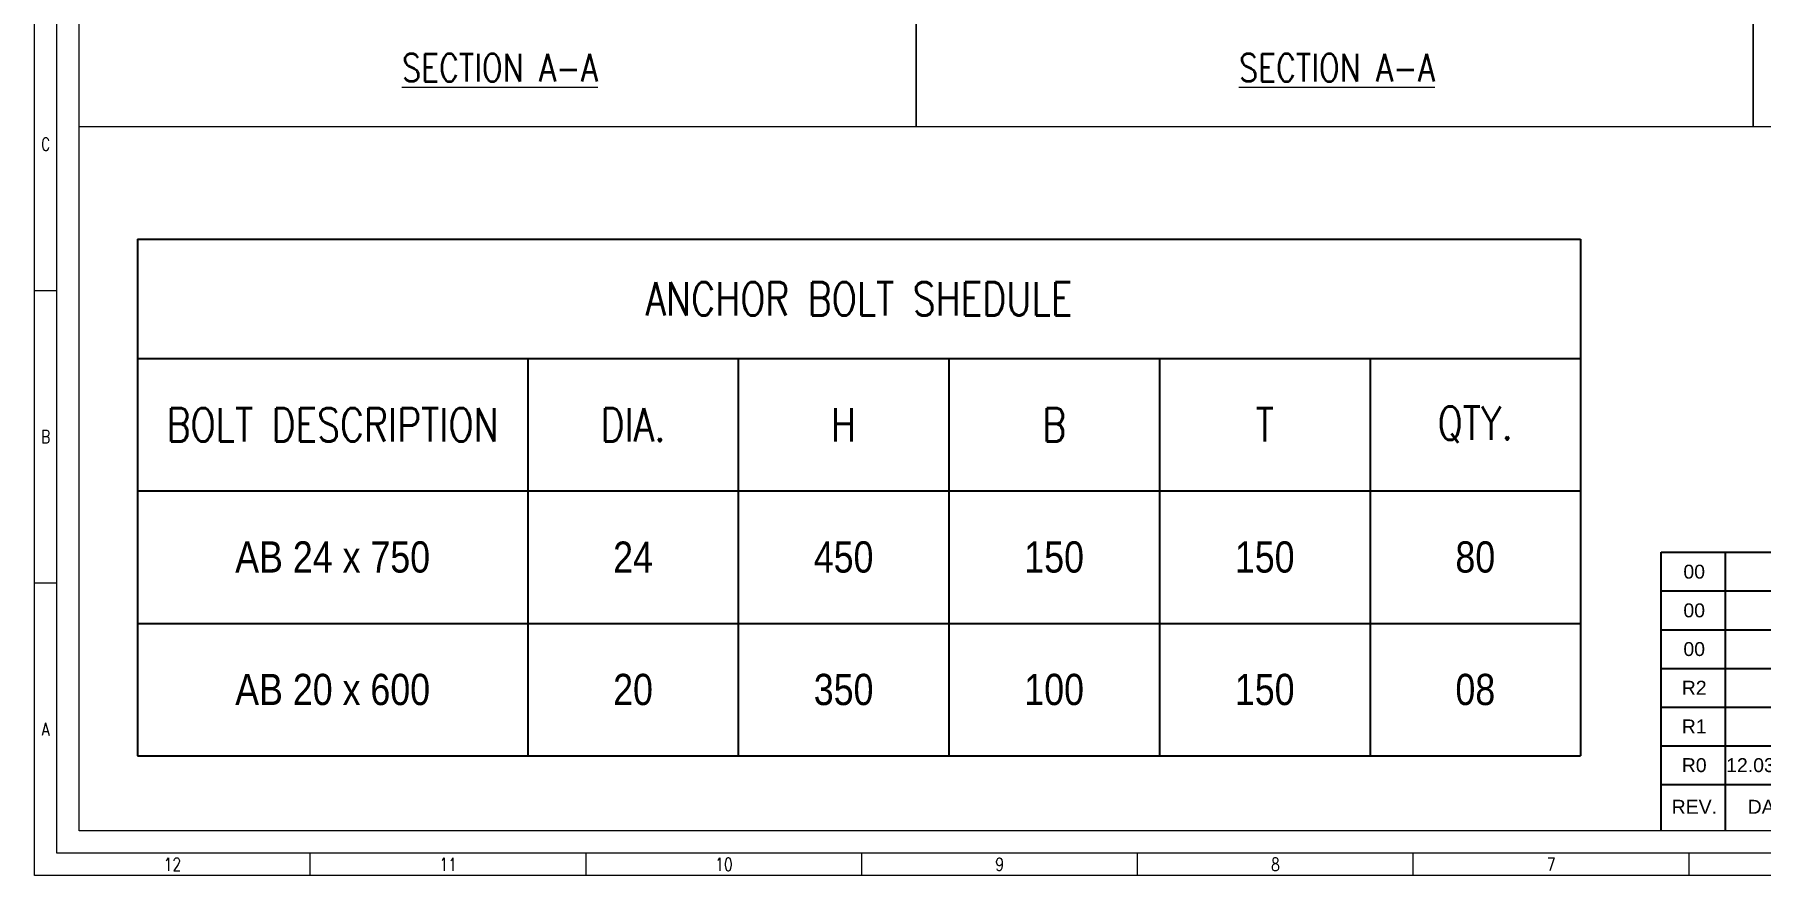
# Model space of a CAD drawing. Header units: inches. Extents: x 683042 to 921062, y -316188 to -5771.
# Drawn here: x 770450 to 773559, y -64147 to -62632 of the extents above; entities that cross this region are included whole.
import ezdxf
from ezdxf.enums import TextEntityAlignment as Align

# ---------------------------------------------------------------- set-up
doc = ezdxf.new("R2010")
doc.units = ezdxf.units.IN
doc.header["$MEASUREMENT"] = 0
doc.linetypes.add('CONTINOUS', pattern=[0])
doc.layers.add('01_SC_TEXT', color=3, linetype='CONTINOUS', lineweight=0)
doc.layers.add('FRAME 070', color=5, linetype='Continuous')
doc.styles.add('ROMAND', font='swissc.ttf')
doc.styles.add('ROMANS', font='romans.shx', dxfattribs={"width": 0.8})
doc.styles.get("Standard").update_dxf_attribs({"font": 'arial.ttf'})

# ---------------------------------------------------------------- blocks, each defined once
blk = doc.blocks.new('A$C75FF52D8')
at = {"color": 251, "lineweight": 13}
for p, q in [((0, 105), (4, 105)), ((0, 52.5), (4, 52.5)), ((49.5, 0), (49.5, 4)), ((99, 0), (99, 4)), ((148.5, 0), (148.5, 4)), ((198, 0), (198, 4)), ((247.5, 0), (247.5, 4)), ((297, 0), (297, 4))]:
    blk.add_line(p, q, dxfattribs=at)
for points in [[(594, 420), (594, 0), (0, 0), (0, 420)], [(590, 416), (590, 4), (4, 4), (4, 416)], [(586, 412), (586, 8), (8, 8), (8, 412)]]:
    blk.add_lwpolyline(points, close=True, dxfattribs=at)
at = {"layer": 'FRAME 070'}
for p, q in [((291.96, 58), (586, 58)), ((291.96, 8), (291.96, 58)), ((303.53, 8), (303.53, 58)), ((291.96, 51.06), (408, 51.06)), ((291.96, 44.11), (408, 44.11)), ((291.96, 37.17), (408, 37.17)), ((291.96, 30.22), (408, 30.22)), ((291.96, 23.28), (408, 23.28)), ((291.96, 16.33), (408, 16.33))]:
    blk.add_line(p, q, dxfattribs=at)
at = {"color": 23}
for s, p in [('REV.', (293.87, 12.33)), ('DATE', (307.51, 12.33))]:
    blk.add_text(s, height=2.5, dxfattribs=at).set_placement(p, align=Align.MIDDLE_LEFT)
at = {"color": 251, "lineweight": 13, "char_height": 2.3, "attachment_point": 5, "style": 'ROMANS'}
for s, insert in [('\\A1;C', (2, 131.25)), ('\\A1;B', (2, 78.75)), ('\\A1;A', (2, 26.25)), ('\\A1;12', (24.75, 2)), ('\\A1;11', (74.25, 2)), ('\\A1;10', (123.75, 2)), ('\\A1;9', (173.25, 2)), ('\\A1;9', (173.25, 2)), ('\\A1;8', (222.75, 2)), ('\\A1;7', (272.25, 2))]:
    blk.add_mtext(s, dxfattribs=dict(at, insert=insert))
at = {"color": 23, "flags": 8}
for tag, p in [('REV6', (297.92, 54.53)), ('DATE6', (312.39, 54.53)), ('H6', (327.28, 54.53)), ('REV5', (297.92, 47.58)), ('DATE5', (312.39, 47.58)), ('H5', (327.28, 47.58)), ('REV4', (297.92, 40.64)), ('DATE4', (312.39, 40.64)), ('H4', (327.28, 40.64)), ('REV3', (297.92, 33.69)), ('DATE3', (312.39, 33.69)), ('H3', (327.28, 33.69)), ('REV2', (297.92, 26.75)), ('DATE2', (312.39, 26.75)), ('H2', (327.28, 26.75)), ('REV1', (297.92, 19.81)), ('DATE1', (312.39, 19.81)), ('H1', (327.28, 19.81))]:
    blk.add_attdef(tag, text='', height=2.5, dxfattribs=at).set_placement(p, align=Align.MIDDLE_CENTER)
for tag, p in [('CUSTOMER', (430.6, 53)), ('PROJECT', (430.6, 43)), ('DESIGN', (502.96, 43)), ('DRAWN', (524.15, 43)), ('CHECK', (545.34, 43)), ('APPROVED', (566.53, 43)), ('LOCATION', (430.6, 33)), ('DATE', (515.91, 33)), ('SCALE', (559.73, 33)), ('TITLE', (489.86, 23)), ('JOBNO.:', (489.86, 13)), ('DWG.NO.:', (543.31, 10.5)), ('REVISION', (560.99, 10.5)), ('SHEET', (576.22, 10.5))]:
    blk.add_attdef(tag, text='', height=2.5, dxfattribs=at).set_placement(p, align=Align.MIDDLE_LEFT)
blk = doc.blocks.new('*T61')
at = {"color": 0, "linetype": 'ByBlock', "lineweight": -2}
for p, q in [((0, 0), (2599.9, 0)), ((0, 0), (0, -931)), ((2599.9, 0), (2599.9, -931)), ((0, -215), (2599.9, -215)), ((703, -215), (703, -931)), ((1082.4, -215), (1082.4, -931)), ((1461.8, -215), (1461.8, -931)), ((1841.1, -215), (1841.1, -931)), ((2220.5, -215), (2220.5, -931)), ((0, -453.7), (2599.9, -453.7)), ((0, -692.4), (2599.9, -692.4)), ((0, -931), (2599.9, -931))]:
    blk.add_line(p, q, dxfattribs=at)
at = {"color": 3, "lineweight": 5, "char_height": 60, "attachment_point": 5, "style": 'ROMANS'}
for s, insert, width in [('ANCHOR BOLT SHEDULE', (1299.9, -107.5), 2599.734), ('BOLT DESCRIPTION ', (351.5, -334.4), 702.886), ('DIA.', (892.7, -334.4), 379.236), ('H', (1272.1, -334.4), 379.236), ('B', (1651.4, -334.4), 379.236), ('T', (2030.8, -334.4), 379.236), ('QTY.', (2410.2, -334.4), 379.236)]:
    blk.add_mtext(s, dxfattribs=dict(at, insert=insert, width=width))
at = {"color": 6, "lineweight": 5, "char_height": 56.25, "attachment_point": 5, "style": 'ROMAND'}
for s, insert, width in [('AB 24 x 750', (351.5, -573), 702.886), ('24', (892.7, -573), 379.236), ('450', (1272.1, -573), 379.236), ('150', (1651.4, -573), 379.236), ('150', (2030.8, -573), 379.236), ('80', (2410.2, -573), 379.236), ('AB 20 x 600', (351.5, -811.7), 702.886), ('20', (892.7, -811.7), 379.236), ('350', (1272.1, -811.7), 379.236), ('100', (1651.4, -811.7), 379.236), ('150', (2030.8, -811.7), 379.236), ('08', (2410.2, -811.7), 379.236)]:
    blk.add_mtext(s, dxfattribs=dict(at, insert=insert, width=width))

msp = doc.modelspace()

# ---------------------------------------------------------------- linework, layer by layer
at = {"color": 6, "lineweight": 5}
for points in [[(770530.06, -60011.449), (772038.06, -60011.449), (772038.06, -62798.161), (770530.06, -62798.161)], [(772038.06, -60011.449), (773546.06, -60011.449), (773546.06, -62798.161), (772038.06, -62798.161)], [(773546.06, -60011.449), (775054.06, -60011.449), (775054.06, -62798.161), (773546.06, -62798.161)]]:
    msp.add_lwpolyline(points, close=True, dxfattribs=at)

# ---------------------------------------------------------------- block references
at = {"color": 31, "lineweight": 5, "true_color": 0xfecc66}
ref = msp.add_blockref('A$C75FF52D8', (770449.762, -64146.682), dxfattribs=dict(at, xscale=10.03697449145293, yscale=10.03697449145293, zscale=10.03697449145293))
ref.add_attrib('REV6', '00', dxfattribs={"color": 23, "height": 25.0924, "flags": 8}).set_placement((773439.955, -63599.389), align=Align.MIDDLE_CENTER)
ref.add_attrib('REV5', '00', dxfattribs={"color": 23, "height": 25.0924, "flags": 8}).set_placement((773439.955, -63669.09), align=Align.MIDDLE_CENTER)
ref.add_attrib('REV4', '00', dxfattribs={"color": 23, "height": 25.0924, "flags": 8}).set_placement((773439.955, -63738.791), align=Align.MIDDLE_CENTER)
ref.add_attrib('REV3', 'R2', dxfattribs={"color": 23, "height": 25.0924, "flags": 8}).set_placement((773439.955, -63808.493), align=Align.MIDDLE_CENTER)
ref.add_attrib('REV2', 'R1', dxfattribs={"color": 23, "height": 25.0924, "flags": 8}).set_placement((773439.955, -63878.194), align=Align.MIDDLE_CENTER)
ref.add_attrib('DATE1', '12.03.2025', dxfattribs={"color": 23, "height": 25.0924, "flags": 8}).set_placement((773585.21, -63947.895), align=Align.MIDDLE_CENTER)
ref.add_attrib('REV1', 'R0', dxfattribs={"color": 23, "height": 25.0924, "flags": 8}).set_placement((773439.955, -63947.895), align=Align.MIDDLE_CENTER)
msp.add_blockref('*T61', (770635.397, -63000.266))

# ---------------------------------------------------------------- texts
at = {"layer": '01_SC_TEXT', "color": 4, "lineweight": 5, "char_height": 50, "attachment_point": 5, "style": 'ROMANS'}
for insert in [(771288.267, -62691.499), (772796.267, -62691.499)]:
    msp.add_mtext('{\\L\\C3;SECTION A-A}', dxfattribs=dict(at, insert=insert))

doc.saveas('drawing.dxf')
